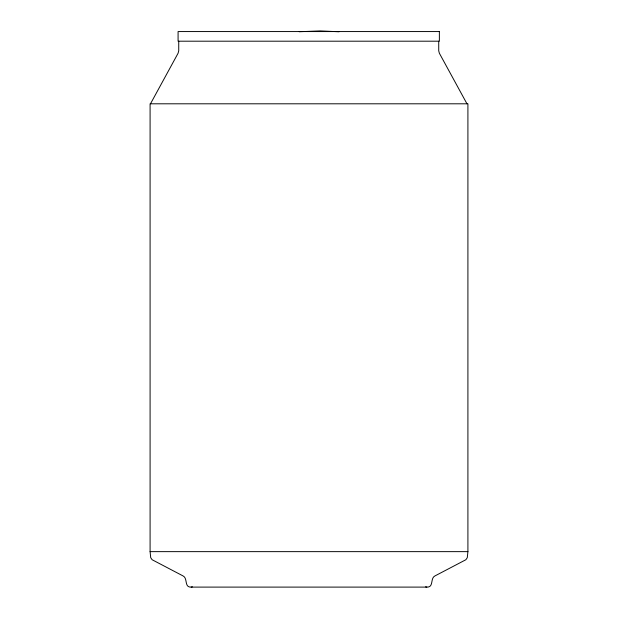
<?xml version="1.0" encoding="UTF-8"?>
<svg xmlns="http://www.w3.org/2000/svg" width="618" height="618" viewBox="0 0 618 618"><rect width="100%" height="100%" fill="white"/><g stroke="black" fill="none" stroke-linecap="round" stroke-linejoin="round"><path stroke-width="0.93" d="M467.911 551.642L467.285 557.668L465.879 559.73L434.863 575.976C430.082 578.324 433.967 587.54 426.814 587.1L191.186 587.1C184.033 587.54 187.918 578.324 183.137 575.976L152.121 559.73L150.715 557.668L150.089 551.642L150.089 103.801L467.911 103.801L467.911 551.642L150.089 551.642M150.491 103.801L178.084 53.233L178.733 50.83L178.733 41.197M191.186 587.1L192.407 586.837M299.266 31.727L320.194 30.9L339.081 31.757M425.593 586.837L426.814 587.1M466.969 103.801L439.367 53.233L438.726 50.83L438.726 41.197M439.367 31.564L178.084 31.564L178.084 41.197L439.367 41.197L439.367 31.564"/></g></svg>
